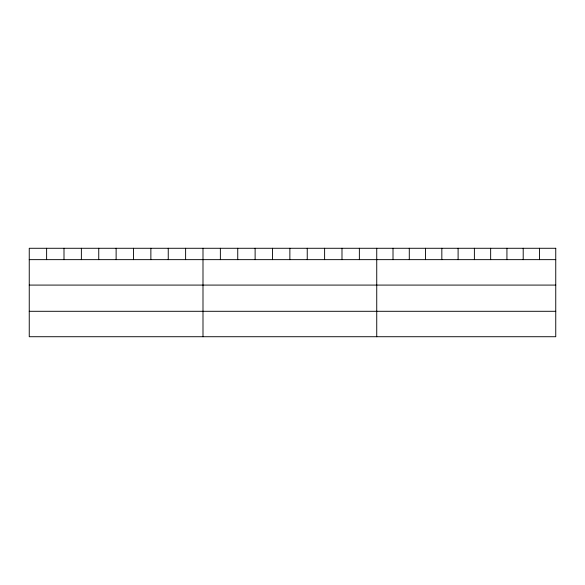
<?xml version="1.0" encoding="UTF-8"?>
<svg xmlns="http://www.w3.org/2000/svg" width="585" height="585" viewBox="0 0 585 585"><rect width="100%" height="100%" fill="white"/><g stroke="black" fill="none" stroke-linecap="round" stroke-linejoin="round"><path stroke-width="0.88" d="M29.25 259.645L555.75 259.645M29.25 285.085L555.75 285.085M29.25 311.293L555.75 311.293M539.48 248.274L539.48 259.645M523.202 248.274L523.202 259.645M506.932 248.274L506.932 259.645M490.654 248.274L490.654 259.645M474.384 248.274L474.384 259.645M458.106 248.274L458.106 259.645M441.836 248.274L441.836 259.645M425.558 248.274L425.558 259.645M409.288 248.274L409.288 259.645M393.01 248.274L393.01 259.645M376.74 248.274L376.74 336.726M359.365 248.274L359.365 259.645M341.991 248.274L341.991 259.645M324.616 248.274L324.616 259.645M307.242 248.274L307.242 259.645M289.867 248.274L289.867 259.645M272.493 248.274L272.493 259.645M255.118 248.274L255.118 259.645M237.744 248.274L237.744 259.645M220.369 248.274L220.369 259.645M202.995 248.274L202.995 336.726M185.62 248.274L185.62 259.645M168.246 248.274L168.246 259.645M150.871 248.274L150.871 259.645M133.497 248.274L133.497 259.645M116.123 248.274L116.123 259.645M98.748 248.274L98.748 259.645M81.373 248.274L81.373 259.645M63.999 248.274L63.999 259.645M46.624 248.274L46.624 259.645M555.75 248.274L29.25 248.274L29.25 336.726L555.75 336.726L555.75 248.274"/></g></svg>
